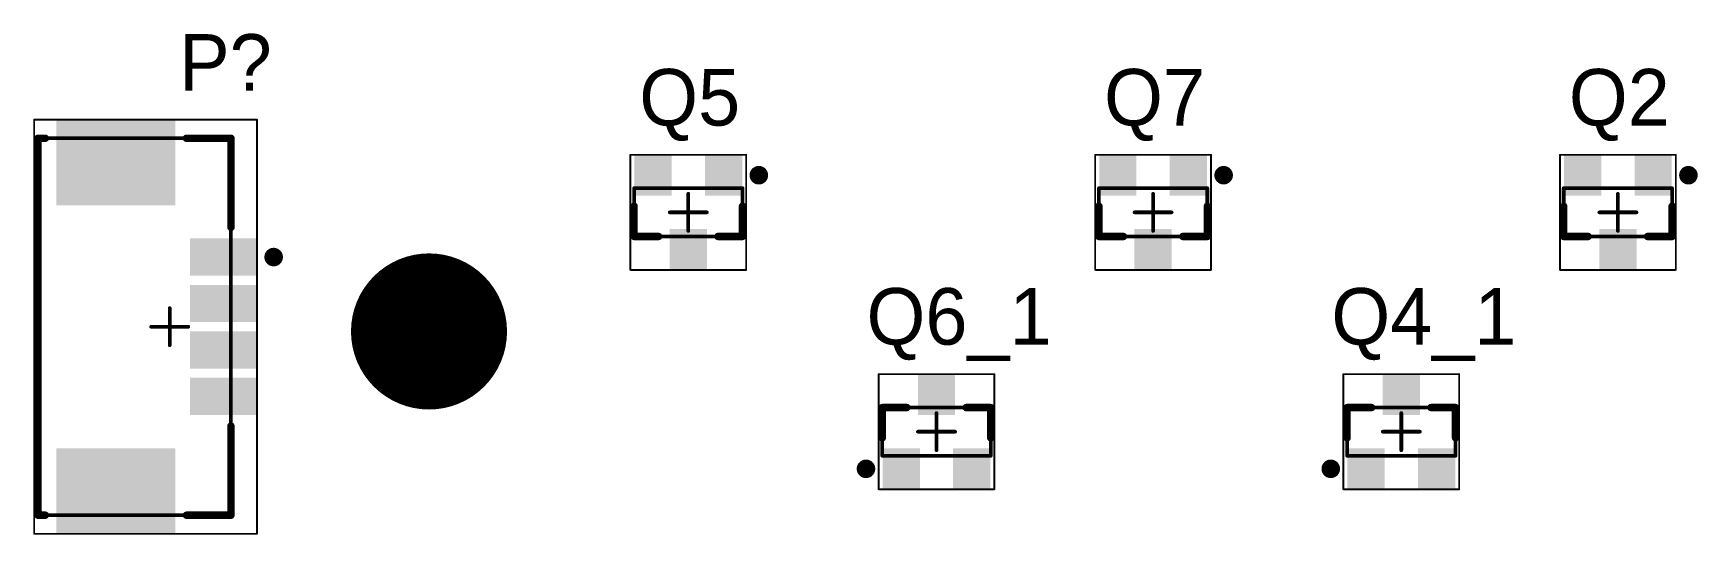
# Model space of a CAD drawing. Header units: millimetres. Extents: x 0 to 92.3, y -0.1 to 13.4.
# Drawn here: x 0.01 to 44.84, y -0.14 to 13.36 of the extents above; entities that cross this region are included whole.
import ezdxf

# ---------------------------------------------------------------- set-up
doc = ezdxf.new("R2010")
doc.units = ezdxf.units.MM
for name, color, linetype in [('BottomLayer', 5, 'Continuous'), ('BottomSolder', 6, 'Continuous'), ('Mechanical13', 56, 'Continuous'), ('Mechanical15', 56, 'Continuous'), ('MultiLayer', 9, 'Continuous'), ('PadHoleLayer', 156, 'Continuous'), ('TopLayer', 1, 'Continuous'), ('TopOverlay', 2, 'Continuous'), ('TopPaste', 8, 'Continuous'), ('TopSolder', 216, 'Continuous')]:
    doc.layers.add(name, color=color, linetype=linetype)

# ---------------------------------------------------------------- blocks, each defined once
blk = doc.blocks.new('ONSC_SOT_23_3_318_08_V_2')
at = {"layer": 'Mechanical13', "const_width": 0.1}
for points in [[(-0.65, 1.46), (-0.65, -1.46)], [(-0.65, 1.46), (0.65, 1.46)], [(0.65, 1.46), (0.65, -1.46)], [(-0.65, -1.46), (0.65, -1.46)]]:
    blk.add_lwpolyline(points, dxfattribs=at)
at = {"layer": 'Mechanical13', "const_width": 0.05}
for points in [[(-0.675, 1.46, 1), (-0.625, 1.46, 1)], [(-0.675, 1.46, 1), (-0.625, 1.46, 1)], [(0.625, 1.46, 1), (0.675, 1.46, 1)], [(0.625, 1.46, 1), (0.675, 1.46, 1)], [(-0.675, -1.46, 1), (-0.625, -1.46, 1)], [(-0.675, -1.46, 1), (-0.625, -1.46, 1)], [(0.625, -1.46, 1), (0.675, -1.46, 1)], [(0.625, -1.46, 1), (0.675, -1.46, 1)]]:
    blk.add_lwpolyline(points, format="xyb", close=True, dxfattribs=at)
at = {"layer": 'Mechanical15'}
for points, const_width in [([(-1.55, 1.56), (-1.55, -1.56)], 0.05), ([(-1.55, 1.56), (1.55, 1.56)], 0.05), ([(1.55, 1.56), (1.55, -1.56)], 0.05), ([(0, 0.5), (0, -0.5)], 0.1), ([(-0.5, 0), (0.5, 0)], 0.1), ([(-1.55, -1.56), (1.55, -1.56)], 0.05)]:
    blk.add_lwpolyline(points, dxfattribs=dict(at, const_width=const_width))
for points, const_width in [([(-1.562, 1.56, 1), (-1.538, 1.56, 1)], 0.025), ([(-1.562, 1.56, 1), (-1.538, 1.56, 1)], 0.025), ([(1.538, 1.56, 1), (1.562, 1.56, 1)], 0.025), ([(1.538, 1.56, 1), (1.562, 1.56, 1)], 0.025), ([(-0.025, 0.5, 1), (0.025, 0.5, 1)], 0.05), ([(-0.525, 0, 1), (-0.475, 0, 1)], 0.05), ([(0.475, 0, 1), (0.525, 0, 1)], 0.05), ([(-0.025, -0.5, 1), (0.025, -0.5, 1)], 0.05), ([(-1.562, -1.56, 1), (-1.538, -1.56, 1)], 0.025), ([(-1.562, -1.56, 1), (-1.538, -1.56, 1)], 0.025), ([(1.538, -1.56, 1), (1.562, -1.56, 1)], 0.025), ([(1.538, -1.56, 1), (1.562, -1.56, 1)], 0.025)]:
    blk.add_lwpolyline(points, format="xyb", close=True, dxfattribs=dict(at, const_width=const_width))
at = {"layer": 'TopLayer'}
for points in [[(-0.55, 0.55), (-0.55, 1.35), (-1.45, 0.55), (-1.45, 1.35)], [(1.45, -0.4), (1.45, 0.4), (0.55, -0.4), (0.55, 0.4)], [(-0.55, -1.35), (-0.55, -0.55), (-1.45, -1.35), (-1.45, -0.55)]]:
    blk.add_solid(points, dxfattribs=at)
at = {"layer": 'TopOverlay'}
for points, const_width in [([(-0.875, 1.9, 1), (-1.125, 1.9, 1)], 0.25), ([(-1.188, 1.9, 1), (-1.063, 1.9, 1)], 0.125), ([(-0.937, 1.9, 1), (-0.813, 1.9, 1)], 0.125), ([(-0.215, 1.46, 1), (-0.115, 1.46, 1)], 0.1), ([(0.6, 1.46, 1), (0.7, 1.46, 1)], 0.1), ([(0.6, 1.46, 1), (0.7, 1.46, 1)], 0.1), ([(0.6, 0.8, 1), (0.7, 0.8, 1)], 0.1), ([(0.6, -0.8, 1), (0.7, -0.8, 1)], 0.1), ([(-0.215, -1.46, 1), (-0.115, -1.46, 1)], 0.1), ([(0.6, -1.46, 1), (0.7, -1.46, 1)], 0.1), ([(0.6, -1.46, 1), (0.7, -1.46, 1)], 0.1)]:
    blk.add_lwpolyline(points, format="xyb", close=True, dxfattribs=dict(at, const_width=const_width))
at = {"layer": 'TopOverlay', "const_width": 0.2}
for points in [[(-0.165, 1.46), (0.65, 1.46)], [(0.65, 1.46), (0.65, 0.8)], [(0.65, -0.8), (0.65, -1.46)], [(-0.165, -1.46), (0.65, -1.46)]]:
    blk.add_lwpolyline(points, dxfattribs=at)
at = {"layer": 'TopPaste'}
for points in [[(-0.55, 0.55), (-0.55, 1.35), (-1.45, 0.55), (-1.45, 1.35)], [(1.45, -0.4), (1.45, 0.4), (0.55, -0.4), (0.55, 0.4)], [(-0.55, -1.35), (-0.55, -0.55), (-1.45, -1.35), (-1.45, -0.55)]]:
    blk.add_solid(points, dxfattribs=at)
at = {"layer": 'TopSolder'}
for points in [[(-0.448, 0.448), (-0.448, 1.452), (-1.552, 0.448), (-1.552, 1.452)], [(1.552, -0.502), (1.552, 0.502), (0.448, -0.502), (0.448, 0.502)], [(-0.448, -1.452), (-0.448, -0.448), (-1.552, -1.452), (-1.552, -0.448)]]:
    blk.add_solid(points, dxfattribs=at)
blk = doc.blocks.new('ONSC_SOT_23_3_318_08_V_4')
at = {"layer": 'Mechanical13', "const_width": 0.1}
for points in [[(-0.65, 1.46), (-0.65, -1.46)], [(-0.65, 1.46), (0.65, 1.46)], [(0.65, 1.46), (0.65, -1.46)], [(-0.65, -1.46), (0.65, -1.46)]]:
    blk.add_lwpolyline(points, dxfattribs=at)
at = {"layer": 'Mechanical13', "const_width": 0.05}
for points in [[(-0.675, 1.46, 1), (-0.625, 1.46, 1)], [(-0.675, 1.46, 1), (-0.625, 1.46, 1)], [(0.625, 1.46, 1), (0.675, 1.46, 1)], [(0.625, 1.46, 1), (0.675, 1.46, 1)], [(-0.675, -1.46, 1), (-0.625, -1.46, 1)], [(-0.675, -1.46, 1), (-0.625, -1.46, 1)], [(0.625, -1.46, 1), (0.675, -1.46, 1)], [(0.625, -1.46, 1), (0.675, -1.46, 1)]]:
    blk.add_lwpolyline(points, format="xyb", close=True, dxfattribs=at)
at = {"layer": 'Mechanical15'}
for points, const_width in [([(-1.55, 1.56), (-1.55, -1.56)], 0.05), ([(-1.55, 1.56), (1.55, 1.56)], 0.05), ([(1.55, 1.56), (1.55, -1.56)], 0.05), ([(0, 0.5), (0, -0.5)], 0.1), ([(-0.5, 0), (0.5, 0)], 0.1), ([(-1.55, -1.56), (1.55, -1.56)], 0.05)]:
    blk.add_lwpolyline(points, dxfattribs=dict(at, const_width=const_width))
for points, const_width in [([(-1.562, 1.56, 1), (-1.538, 1.56, 1)], 0.025), ([(-1.562, 1.56, 1), (-1.538, 1.56, 1)], 0.025), ([(1.538, 1.56, 1), (1.562, 1.56, 1)], 0.025), ([(1.538, 1.56, 1), (1.562, 1.56, 1)], 0.025), ([(-0.025, 0.5, 1), (0.025, 0.5, 1)], 0.05), ([(-0.525, 0, 1), (-0.475, 0, 1)], 0.05), ([(0.475, 0, 1), (0.525, 0, 1)], 0.05), ([(-0.025, -0.5, 1), (0.025, -0.5, 1)], 0.05), ([(-1.562, -1.56, 1), (-1.538, -1.56, 1)], 0.025), ([(-1.562, -1.56, 1), (-1.538, -1.56, 1)], 0.025), ([(1.538, -1.56, 1), (1.562, -1.56, 1)], 0.025), ([(1.538, -1.56, 1), (1.562, -1.56, 1)], 0.025)]:
    blk.add_lwpolyline(points, format="xyb", close=True, dxfattribs=dict(at, const_width=const_width))
at = {"layer": 'TopLayer'}
for points in [[(-0.55, 0.55), (-0.55, 1.35), (-1.45, 0.55), (-1.45, 1.35)], [(1.45, -0.4), (1.45, 0.4), (0.55, -0.4), (0.55, 0.4)], [(-0.55, -1.35), (-0.55, -0.55), (-1.45, -1.35), (-1.45, -0.55)]]:
    blk.add_solid(points, dxfattribs=at)
at = {"layer": 'TopOverlay'}
for points, const_width in [([(-0.875, 1.9, 1), (-1.125, 1.9, 1)], 0.25), ([(-1.188, 1.9, 1), (-1.063, 1.9, 1)], 0.125), ([(-0.937, 1.9, 1), (-0.813, 1.9, 1)], 0.125), ([(-0.215, 1.46, 1), (-0.115, 1.46, 1)], 0.1), ([(0.6, 1.46, 1), (0.7, 1.46, 1)], 0.1), ([(0.6, 1.46, 1), (0.7, 1.46, 1)], 0.1), ([(0.6, 0.8, 1), (0.7, 0.8, 1)], 0.1), ([(0.6, -0.8, 1), (0.7, -0.8, 1)], 0.1), ([(-0.215, -1.46, 1), (-0.115, -1.46, 1)], 0.1), ([(0.6, -1.46, 1), (0.7, -1.46, 1)], 0.1), ([(0.6, -1.46, 1), (0.7, -1.46, 1)], 0.1)]:
    blk.add_lwpolyline(points, format="xyb", close=True, dxfattribs=dict(at, const_width=const_width))
at = {"layer": 'TopOverlay', "const_width": 0.2}
for points in [[(-0.165, 1.46), (0.65, 1.46)], [(0.65, 1.46), (0.65, 0.8)], [(0.65, -0.8), (0.65, -1.46)], [(-0.165, -1.46), (0.65, -1.46)]]:
    blk.add_lwpolyline(points, dxfattribs=at)
at = {"layer": 'TopPaste'}
for points in [[(-0.55, 0.55), (-0.55, 1.35), (-1.45, 0.55), (-1.45, 1.35)], [(1.45, -0.4), (1.45, 0.4), (0.55, -0.4), (0.55, 0.4)], [(-0.55, -1.35), (-0.55, -0.55), (-1.45, -1.35), (-1.45, -0.55)]]:
    blk.add_solid(points, dxfattribs=at)
at = {"layer": 'TopSolder'}
for points in [[(-0.448, 0.448), (-0.448, 1.452), (-1.552, 0.448), (-1.552, 1.452)], [(1.552, -0.502), (1.552, 0.502), (0.448, -0.502), (0.448, 0.502)], [(-0.448, -1.452), (-0.448, -0.448), (-1.552, -1.452), (-1.552, -0.448)]]:
    blk.add_solid(points, dxfattribs=at)
blk = doc.blocks.new('MOLEX_53261_0471_V_7')
at = {"layer": 'Mechanical13', "const_width": 0.1}
for points in [[(-5.075, -3.55), (-5.075, 1.65)], [(5.075, 1.65), (-5.075, 1.65)], [(5.075, -3.55), (5.075, 1.65)], [(5.075, -3.55), (-5.075, -3.55)]]:
    blk.add_lwpolyline(points, dxfattribs=at)
at = {"layer": 'Mechanical13', "const_width": 0.05}
for points in [[(-5.1, 1.65, 1), (-5.05, 1.65, 1)], [(-5.1, 1.65, 1), (-5.05, 1.65, 1)], [(5.05, 1.65, 1), (5.1, 1.65, 1)], [(5.05, 1.65, 1), (5.1, 1.65, 1)], [(-5.1, -3.55, 1), (-5.05, -3.55, 1)], [(-5.1, -3.55, 1), (-5.05, -3.55, 1)], [(5.05, -3.55, 1), (5.1, -3.55, 1)], [(5.05, -3.55, 1), (5.1, -3.55, 1)]]:
    blk.add_lwpolyline(points, format="xyb", close=True, dxfattribs=at)
at = {"layer": 'Mechanical15'}
for points, const_width in [([(-5.575, -3.65), (-5.575, 2.35)], 0.05), ([(5.575, 2.35), (-5.575, 2.35)], 0.05), ([(5.575, -3.65), (5.575, 2.35)], 0.05), ([(0, -0.5), (0, 0.5)], 0.1), ([(0.5, 0), (-0.5, 0)], 0.1), ([(5.575, -3.65), (-5.575, -3.65)], 0.05)]:
    blk.add_lwpolyline(points, dxfattribs=dict(at, const_width=const_width))
for points, const_width in [([(-5.587, 2.35, 1), (-5.563, 2.35, 1)], 0.025), ([(-5.587, 2.35, 1), (-5.563, 2.35, 1)], 0.025), ([(5.563, 2.35, 1), (5.587, 2.35, 1)], 0.025), ([(5.563, 2.35, 1), (5.587, 2.35, 1)], 0.025), ([(-0.025, 0.5, 1), (0.025, 0.5, 1)], 0.05), ([(-0.525, 0, 1), (-0.475, 0, 1)], 0.05), ([(0.475, 0, 1), (0.525, 0, 1)], 0.05), ([(-0.025, -0.5, 1), (0.025, -0.5, 1)], 0.05), ([(-5.587, -3.65, 1), (-5.563, -3.65, 1)], 0.025), ([(-5.587, -3.65, 1), (-5.563, -3.65, 1)], 0.025), ([(5.563, -3.65, 1), (5.587, -3.65, 1)], 0.025), ([(5.563, -3.65, 1), (5.587, -3.65, 1)], 0.025)]:
    blk.add_lwpolyline(points, format="xyb", close=True, dxfattribs=dict(at, const_width=const_width))
at = {"layer": 'TopLayer'}
for points in [[(-2.275, 0.65), (-1.475, 0.65), (-2.275, 2.25), (-1.475, 2.25)], [(-1.025, 0.65), (-0.225, 0.65), (-1.025, 2.25), (-0.225, 2.25)], [(0.225, 0.65), (1.025, 0.65), (0.225, 2.25), (1.025, 2.25)], [(1.475, 0.65), (2.275, 0.65), (1.475, 2.25), (2.275, 2.25)], [(-5.475, -2.95), (-3.375, -2.95), (-5.475, 0.05), (-3.375, 0.05)], [(5.475, 0.05), (3.375, 0.05), (5.475, -2.95), (3.375, -2.95)]]:
    blk.add_solid(points, dxfattribs=at)
at = {"layer": 'TopOverlay'}
for points, const_width in [([(-1.75, 2.8, 1), (-2, 2.8, 1)], 0.25), ([(-2.063, 2.8, 1), (-1.938, 2.8, 1)], 0.125), ([(-1.812, 2.8, 1), (-1.687, 2.8, 1)], 0.125), ([(-5.125, 1.65, 1), (-5.025, 1.65, 1)], 0.1), ([(-5.125, 1.65, 1), (-5.025, 1.65, 1)], 0.1), ([(-2.725, 1.65, 1), (-2.625, 1.65, 1)], 0.1), ([(2.625, 1.65, 1), (2.725, 1.65, 1)], 0.1), ([(5.025, 1.65, 1), (5.125, 1.65, 1)], 0.1), ([(5.025, 1.65, 1), (5.125, 1.65, 1)], 0.1), ([(-5.125, 0.45, 1), (-5.025, 0.45, 1)], 0.1), ([(5.025, 0.45, 1), (5.125, 0.45, 1)], 0.1), ([(-5.125, -3.35, 1), (-5.025, -3.35, 1)], 0.1), ([(-5.125, -3.55, 1), (-5.025, -3.55, 1)], 0.1), ([(-5.125, -3.55, 1), (-5.025, -3.55, 1)], 0.1), ([(5.025, -3.35, 1), (5.125, -3.35, 1)], 0.1), ([(5.025, -3.55, 1), (5.125, -3.55, 1)], 0.1), ([(5.025, -3.55, 1), (5.125, -3.55, 1)], 0.1)]:
    blk.add_lwpolyline(points, format="xyb", close=True, dxfattribs=dict(at, const_width=const_width))
at = {"layer": 'TopOverlay', "const_width": 0.2}
for points in [[(-2.675, 1.65), (-5.075, 1.65)], [(-5.075, 0.45), (-5.075, 1.65)], [(5.075, 1.65), (2.675, 1.65)], [(5.075, 0.45), (5.075, 1.65)], [(-5.075, -3.55), (-5.075, -3.35)], [(5.075, -3.55), (-5.075, -3.55)], [(5.075, -3.55), (5.075, -3.35)]]:
    blk.add_lwpolyline(points, dxfattribs=at)
at = {"layer": 'TopPaste'}
for points in [[(-2.275, 0.65), (-1.475, 0.65), (-2.275, 2.25), (-1.475, 2.25)], [(-1.025, 0.65), (-0.225, 0.65), (-1.025, 2.25), (-0.225, 2.25)], [(0.225, 0.65), (1.025, 0.65), (0.225, 2.25), (1.025, 2.25)], [(1.475, 0.65), (2.275, 0.65), (1.475, 2.25), (2.275, 2.25)], [(-5.475, -2.95), (-3.375, -2.95), (-5.475, 0.05), (-3.375, 0.05)], [(5.475, 0.05), (3.375, 0.05), (5.475, -2.95), (3.375, -2.95)]]:
    blk.add_solid(points, dxfattribs=at)
at = {"layer": 'TopSolder'}
for points in [[(-2.377, 0.548), (-1.373, 0.548), (-2.377, 2.352), (-1.373, 2.352)], [(-1.127, 0.548), (-0.123, 0.548), (-1.127, 2.352), (-0.123, 2.352)], [(0.123, 0.548), (1.127, 0.548), (0.123, 2.352), (1.127, 2.352)], [(1.373, 0.548), (2.377, 0.548), (1.373, 2.352), (2.377, 2.352)], [(-5.577, -3.052), (-3.273, -3.052), (-5.577, 0.152), (-3.273, 0.152)], [(5.577, 0.152), (3.273, 0.152), (5.577, -3.052), (3.273, -3.052)]]:
    blk.add_solid(points, dxfattribs=at)
blk = doc.blocks.new('ONSC_SOT_23_3_318_08_V_8')
at = {"layer": 'Mechanical13', "const_width": 0.1}
for points in [[(-0.65, -1.46), (-0.65, 1.46)], [(0.65, 1.46), (-0.65, 1.46)], [(0.65, -1.46), (0.65, 1.46)], [(0.65, -1.46), (-0.65, -1.46)]]:
    blk.add_lwpolyline(points, dxfattribs=at)
at = {"layer": 'Mechanical13', "const_width": 0.05}
for points in [[(-0.675, 1.46, 1), (-0.625, 1.46, 1)], [(-0.675, 1.46, 1), (-0.625, 1.46, 1)], [(0.625, 1.46, 1), (0.675, 1.46, 1)], [(0.625, 1.46, 1), (0.675, 1.46, 1)], [(-0.675, -1.46, 1), (-0.625, -1.46, 1)], [(-0.675, -1.46, 1), (-0.625, -1.46, 1)], [(0.625, -1.46, 1), (0.675, -1.46, 1)], [(0.625, -1.46, 1), (0.675, -1.46, 1)]]:
    blk.add_lwpolyline(points, format="xyb", close=True, dxfattribs=at)
at = {"layer": 'Mechanical15'}
for points, const_width in [([(-1.55, -1.56), (-1.55, 1.56)], 0.05), ([(1.55, 1.56), (-1.55, 1.56)], 0.05), ([(1.55, -1.56), (1.55, 1.56)], 0.05), ([(0, -0.5), (0, 0.5)], 0.1), ([(0.5, 0), (-0.5, 0)], 0.1), ([(1.55, -1.56), (-1.55, -1.56)], 0.05)]:
    blk.add_lwpolyline(points, dxfattribs=dict(at, const_width=const_width))
for points, const_width in [([(-1.562, 1.56, 1), (-1.538, 1.56, 1)], 0.025), ([(-1.562, 1.56, 1), (-1.538, 1.56, 1)], 0.025), ([(1.538, 1.56, 1), (1.562, 1.56, 1)], 0.025), ([(1.538, 1.56, 1), (1.562, 1.56, 1)], 0.025), ([(-0.025, 0.5, 1), (0.025, 0.5, 1)], 0.05), ([(-0.525, 0, 1), (-0.475, 0, 1)], 0.05), ([(0.475, 0, 1), (0.525, 0, 1)], 0.05), ([(-0.025, -0.5, 1), (0.025, -0.5, 1)], 0.05), ([(-1.562, -1.56, 1), (-1.538, -1.56, 1)], 0.025), ([(-1.562, -1.56, 1), (-1.538, -1.56, 1)], 0.025), ([(1.538, -1.56, 1), (1.562, -1.56, 1)], 0.025), ([(1.538, -1.56, 1), (1.562, -1.56, 1)], 0.025)]:
    blk.add_lwpolyline(points, format="xyb", close=True, dxfattribs=dict(at, const_width=const_width))
at = {"layer": 'TopLayer'}
for points in [[(-0.55, 0.55), (-0.55, 1.35), (-1.45, 0.55), (-1.45, 1.35)], [(1.45, -0.4), (1.45, 0.4), (0.55, -0.4), (0.55, 0.4)], [(-0.55, -1.35), (-0.55, -0.55), (-1.45, -1.35), (-1.45, -0.55)]]:
    blk.add_solid(points, dxfattribs=at)
at = {"layer": 'TopOverlay'}
for points, const_width in [([(-0.875, 1.9, 1), (-1.125, 1.9, 1)], 0.25), ([(-1.188, 1.9, 1), (-1.063, 1.9, 1)], 0.125), ([(-0.937, 1.9, 1), (-0.813, 1.9, 1)], 0.125), ([(-0.215, 1.46, 1), (-0.115, 1.46, 1)], 0.1), ([(0.6, 1.46, 1), (0.7, 1.46, 1)], 0.1), ([(0.6, 1.46, 1), (0.7, 1.46, 1)], 0.1), ([(0.6, 0.8, 1), (0.7, 0.8, 1)], 0.1), ([(0.6, -0.8, 1), (0.7, -0.8, 1)], 0.1), ([(-0.215, -1.46, 1), (-0.115, -1.46, 1)], 0.1), ([(0.6, -1.46, 1), (0.7, -1.46, 1)], 0.1), ([(0.6, -1.46, 1), (0.7, -1.46, 1)], 0.1)]:
    blk.add_lwpolyline(points, format="xyb", close=True, dxfattribs=dict(at, const_width=const_width))
at = {"layer": 'TopOverlay', "const_width": 0.2}
for points in [[(0.65, 1.46), (-0.165, 1.46)], [(0.65, 0.8), (0.65, 1.46)], [(0.65, -1.46), (0.65, -0.8)], [(0.65, -1.46), (-0.165, -1.46)]]:
    blk.add_lwpolyline(points, dxfattribs=at)
at = {"layer": 'TopPaste'}
for points in [[(-0.55, 0.55), (-0.55, 1.35), (-1.45, 0.55), (-1.45, 1.35)], [(1.45, -0.4), (1.45, 0.4), (0.55, -0.4), (0.55, 0.4)], [(-0.55, -1.35), (-0.55, -0.55), (-1.45, -1.35), (-1.45, -0.55)]]:
    blk.add_solid(points, dxfattribs=at)
at = {"layer": 'TopSolder'}
for points in [[(-0.448, 0.448), (-0.448, 1.452), (-1.552, 0.448), (-1.552, 1.452)], [(1.552, -0.502), (1.552, 0.502), (0.448, -0.502), (0.448, 0.502)], [(-0.448, -1.452), (-0.448, -0.448), (-1.552, -1.452), (-1.552, -0.448)]]:
    blk.add_solid(points, dxfattribs=at)
blk = doc.blocks.new('ONSC_SOT_23_3_318_08_V_10')
at = {"layer": 'Mechanical13', "const_width": 0.1}
for points in [[(-0.65, -1.46), (-0.65, 1.46)], [(0.65, 1.46), (-0.65, 1.46)], [(0.65, -1.46), (0.65, 1.46)], [(0.65, -1.46), (-0.65, -1.46)]]:
    blk.add_lwpolyline(points, dxfattribs=at)
at = {"layer": 'Mechanical13', "const_width": 0.05}
for points in [[(-0.675, 1.46, 1), (-0.625, 1.46, 1)], [(-0.675, 1.46, 1), (-0.625, 1.46, 1)], [(0.625, 1.46, 1), (0.675, 1.46, 1)], [(0.625, 1.46, 1), (0.675, 1.46, 1)], [(-0.675, -1.46, 1), (-0.625, -1.46, 1)], [(-0.675, -1.46, 1), (-0.625, -1.46, 1)], [(0.625, -1.46, 1), (0.675, -1.46, 1)], [(0.625, -1.46, 1), (0.675, -1.46, 1)]]:
    blk.add_lwpolyline(points, format="xyb", close=True, dxfattribs=at)
at = {"layer": 'Mechanical15'}
for points, const_width in [([(-1.55, -1.56), (-1.55, 1.56)], 0.05), ([(1.55, 1.56), (-1.55, 1.56)], 0.05), ([(1.55, -1.56), (1.55, 1.56)], 0.05), ([(0, -0.5), (0, 0.5)], 0.1), ([(0.5, 0), (-0.5, 0)], 0.1), ([(1.55, -1.56), (-1.55, -1.56)], 0.05)]:
    blk.add_lwpolyline(points, dxfattribs=dict(at, const_width=const_width))
for points, const_width in [([(-1.562, 1.56, 1), (-1.538, 1.56, 1)], 0.025), ([(-1.562, 1.56, 1), (-1.538, 1.56, 1)], 0.025), ([(1.538, 1.56, 1), (1.562, 1.56, 1)], 0.025), ([(1.538, 1.56, 1), (1.562, 1.56, 1)], 0.025), ([(-0.025, 0.5, 1), (0.025, 0.5, 1)], 0.05), ([(-0.525, 0, 1), (-0.475, 0, 1)], 0.05), ([(0.475, 0, 1), (0.525, 0, 1)], 0.05), ([(-0.025, -0.5, 1), (0.025, -0.5, 1)], 0.05), ([(-1.562, -1.56, 1), (-1.538, -1.56, 1)], 0.025), ([(-1.562, -1.56, 1), (-1.538, -1.56, 1)], 0.025), ([(1.538, -1.56, 1), (1.562, -1.56, 1)], 0.025), ([(1.538, -1.56, 1), (1.562, -1.56, 1)], 0.025)]:
    blk.add_lwpolyline(points, format="xyb", close=True, dxfattribs=dict(at, const_width=const_width))
at = {"layer": 'TopLayer'}
for points in [[(-0.55, 0.55), (-0.55, 1.35), (-1.45, 0.55), (-1.45, 1.35)], [(1.45, -0.4), (1.45, 0.4), (0.55, -0.4), (0.55, 0.4)], [(-0.55, -1.35), (-0.55, -0.55), (-1.45, -1.35), (-1.45, -0.55)]]:
    blk.add_solid(points, dxfattribs=at)
at = {"layer": 'TopOverlay'}
for points, const_width in [([(-0.875, 1.9, 1), (-1.125, 1.9, 1)], 0.25), ([(-1.188, 1.9, 1), (-1.063, 1.9, 1)], 0.125), ([(-0.937, 1.9, 1), (-0.813, 1.9, 1)], 0.125), ([(-0.215, 1.46, 1), (-0.115, 1.46, 1)], 0.1), ([(0.6, 1.46, 1), (0.7, 1.46, 1)], 0.1), ([(0.6, 1.46, 1), (0.7, 1.46, 1)], 0.1), ([(0.6, 0.8, 1), (0.7, 0.8, 1)], 0.1), ([(0.6, -0.8, 1), (0.7, -0.8, 1)], 0.1), ([(-0.215, -1.46, 1), (-0.115, -1.46, 1)], 0.1), ([(0.6, -1.46, 1), (0.7, -1.46, 1)], 0.1), ([(0.6, -1.46, 1), (0.7, -1.46, 1)], 0.1)]:
    blk.add_lwpolyline(points, format="xyb", close=True, dxfattribs=dict(at, const_width=const_width))
at = {"layer": 'TopOverlay', "const_width": 0.2}
for points in [[(0.65, 1.46), (-0.165, 1.46)], [(0.65, 0.8), (0.65, 1.46)], [(0.65, -1.46), (0.65, -0.8)], [(0.65, -1.46), (-0.165, -1.46)]]:
    blk.add_lwpolyline(points, dxfattribs=at)
at = {"layer": 'TopPaste'}
for points in [[(-0.55, 0.55), (-0.55, 1.35), (-1.45, 0.55), (-1.45, 1.35)], [(1.45, -0.4), (1.45, 0.4), (0.55, -0.4), (0.55, 0.4)], [(-0.55, -1.35), (-0.55, -0.55), (-1.45, -1.35), (-1.45, -0.55)]]:
    blk.add_solid(points, dxfattribs=at)
at = {"layer": 'TopSolder'}
for points in [[(-0.448, 0.448), (-0.448, 1.452), (-1.552, 0.448), (-1.552, 1.452)], [(1.552, -0.502), (1.552, 0.502), (0.448, -0.502), (0.448, 0.502)], [(-0.448, -1.452), (-0.448, -0.448), (-1.552, -1.452), (-1.552, -0.448)]]:
    blk.add_solid(points, dxfattribs=at)
blk = doc.blocks.new('ONSC_SOT_23_3_318_08_V_12')
at = {"layer": 'Mechanical13', "const_width": 0.1}
for points in [[(-0.65, -1.46), (-0.65, 1.46)], [(0.65, 1.46), (-0.65, 1.46)], [(0.65, -1.46), (0.65, 1.46)], [(0.65, -1.46), (-0.65, -1.46)]]:
    blk.add_lwpolyline(points, dxfattribs=at)
at = {"layer": 'Mechanical13', "const_width": 0.05}
for points in [[(-0.675, 1.46, 1), (-0.625, 1.46, 1)], [(-0.675, 1.46, 1), (-0.625, 1.46, 1)], [(0.625, 1.46, 1), (0.675, 1.46, 1)], [(0.625, 1.46, 1), (0.675, 1.46, 1)], [(-0.675, -1.46, 1), (-0.625, -1.46, 1)], [(-0.675, -1.46, 1), (-0.625, -1.46, 1)], [(0.625, -1.46, 1), (0.675, -1.46, 1)], [(0.625, -1.46, 1), (0.675, -1.46, 1)]]:
    blk.add_lwpolyline(points, format="xyb", close=True, dxfattribs=at)
at = {"layer": 'Mechanical15'}
for points, const_width in [([(-1.55, -1.56), (-1.55, 1.56)], 0.05), ([(1.55, 1.56), (-1.55, 1.56)], 0.05), ([(1.55, -1.56), (1.55, 1.56)], 0.05), ([(0, -0.5), (0, 0.5)], 0.1), ([(0.5, 0), (-0.5, 0)], 0.1), ([(1.55, -1.56), (-1.55, -1.56)], 0.05)]:
    blk.add_lwpolyline(points, dxfattribs=dict(at, const_width=const_width))
for points, const_width in [([(-1.562, 1.56, 1), (-1.538, 1.56, 1)], 0.025), ([(-1.562, 1.56, 1), (-1.538, 1.56, 1)], 0.025), ([(1.538, 1.56, 1), (1.562, 1.56, 1)], 0.025), ([(1.538, 1.56, 1), (1.562, 1.56, 1)], 0.025), ([(-0.025, 0.5, 1), (0.025, 0.5, 1)], 0.05), ([(-0.525, 0, 1), (-0.475, 0, 1)], 0.05), ([(0.475, 0, 1), (0.525, 0, 1)], 0.05), ([(-0.025, -0.5, 1), (0.025, -0.5, 1)], 0.05), ([(-1.562, -1.56, 1), (-1.538, -1.56, 1)], 0.025), ([(-1.562, -1.56, 1), (-1.538, -1.56, 1)], 0.025), ([(1.538, -1.56, 1), (1.562, -1.56, 1)], 0.025), ([(1.538, -1.56, 1), (1.562, -1.56, 1)], 0.025)]:
    blk.add_lwpolyline(points, format="xyb", close=True, dxfattribs=dict(at, const_width=const_width))
at = {"layer": 'TopLayer'}
for points in [[(-0.55, 0.55), (-0.55, 1.35), (-1.45, 0.55), (-1.45, 1.35)], [(1.45, -0.4), (1.45, 0.4), (0.55, -0.4), (0.55, 0.4)], [(-0.55, -1.35), (-0.55, -0.55), (-1.45, -1.35), (-1.45, -0.55)]]:
    blk.add_solid(points, dxfattribs=at)
at = {"layer": 'TopOverlay'}
for points, const_width in [([(-0.875, 1.9, 1), (-1.125, 1.9, 1)], 0.25), ([(-1.188, 1.9, 1), (-1.063, 1.9, 1)], 0.125), ([(-0.937, 1.9, 1), (-0.813, 1.9, 1)], 0.125), ([(-0.215, 1.46, 1), (-0.115, 1.46, 1)], 0.1), ([(0.6, 1.46, 1), (0.7, 1.46, 1)], 0.1), ([(0.6, 1.46, 1), (0.7, 1.46, 1)], 0.1), ([(0.6, 0.8, 1), (0.7, 0.8, 1)], 0.1), ([(0.6, -0.8, 1), (0.7, -0.8, 1)], 0.1), ([(-0.215, -1.46, 1), (-0.115, -1.46, 1)], 0.1), ([(0.6, -1.46, 1), (0.7, -1.46, 1)], 0.1), ([(0.6, -1.46, 1), (0.7, -1.46, 1)], 0.1)]:
    blk.add_lwpolyline(points, format="xyb", close=True, dxfattribs=dict(at, const_width=const_width))
at = {"layer": 'TopOverlay', "const_width": 0.2}
for points in [[(0.65, 1.46), (-0.165, 1.46)], [(0.65, 0.8), (0.65, 1.46)], [(0.65, -1.46), (0.65, -0.8)], [(0.65, -1.46), (-0.165, -1.46)]]:
    blk.add_lwpolyline(points, dxfattribs=at)
at = {"layer": 'TopPaste'}
for points in [[(-0.55, 0.55), (-0.55, 1.35), (-1.45, 0.55), (-1.45, 1.35)], [(1.45, -0.4), (1.45, 0.4), (0.55, -0.4), (0.55, 0.4)], [(-0.55, -1.35), (-0.55, -0.55), (-1.45, -1.35), (-1.45, -0.55)]]:
    blk.add_solid(points, dxfattribs=at)
at = {"layer": 'TopSolder'}
for points in [[(-0.448, 0.448), (-0.448, 1.452), (-1.552, 0.448), (-1.552, 1.452)], [(1.552, -0.502), (1.552, 0.502), (0.448, -0.502), (0.448, 0.502)], [(-0.448, -1.452), (-0.448, -0.448), (-1.552, -1.452), (-1.552, -0.448)]]:
    blk.add_solid(points, dxfattribs=at)

msp = doc.modelspace()

# ---------------------------------------------------------------- linework, layer by layer
at = {"layer": 'BottomLayer', "const_width": 2}
msp.add_lwpolyline([(9.668, 5.334, 1), (11.668, 5.334, 1)], format="xyb", close=True, dxfattribs=at)
at = {"layer": 'BottomSolder', "const_width": 2.102}
msp.add_lwpolyline([(9.617, 5.334, 1), (11.719, 5.334, 1)], format="xyb", close=True, dxfattribs=at)
at = {"layer": 'MultiLayer', "const_width": 2}
msp.add_lwpolyline([(9.668, 5.334, 1), (11.668, 5.334, 1)], format="xyb", close=True, dxfattribs=at)
at = {"layer": 'PadHoleLayer', "const_width": 1.2}
msp.add_lwpolyline([(10.068, 5.334, 1), (11.268, 5.334, 1)], format="xyb", close=True, dxfattribs=at)
at = {"layer": 'TopLayer', "const_width": 2}
msp.add_lwpolyline([(9.668, 5.334, 1), (11.668, 5.334, 1)], format="xyb", close=True, dxfattribs=at)
at = {"layer": 'TopSolder', "const_width": 2.102}
msp.add_lwpolyline([(9.617, 5.334, 1), (11.719, 5.334, 1)], format="xyb", close=True, dxfattribs=at)

# ---------------------------------------------------------------- block references
for name, p, rotation in [('MOLEX_53261_0471_V_7', (3.683, 5.461), 270), ('ONSC_SOT_23_3_318_08_V_10', (17.653, 8.541), 270), ('ONSC_SOT_23_3_318_08_V_8', (30.174, 8.541), 270), ('ONSC_SOT_23_3_318_08_V_12', (42.694, 8.541), 270), ('ONSC_SOT_23_3_318_08_V_4', (24.339, 2.635), 90), ('ONSC_SOT_23_3_318_08_V_2', (36.86, 2.635), 90)]:
    msp.add_blockref(name, p, dxfattribs=dict(rotation=rotation))

# ---------------------------------------------------------------- texts
at = {"layer": 'TopOverlay'}
for s, p in [('P?', (3.939, 11.816)), ('Q5', (16.332, 10.878)), ('Q7', (28.853, 10.878)), ('Q2', (41.374, 10.878)), ('Q6_1', (22.454, 4.978)), ('Q4_1', (34.976, 4.978))]:
    msp.add_text(s, height=1.524, dxfattribs=at).set_placement(p)

doc.saveas('drawing.dxf')
